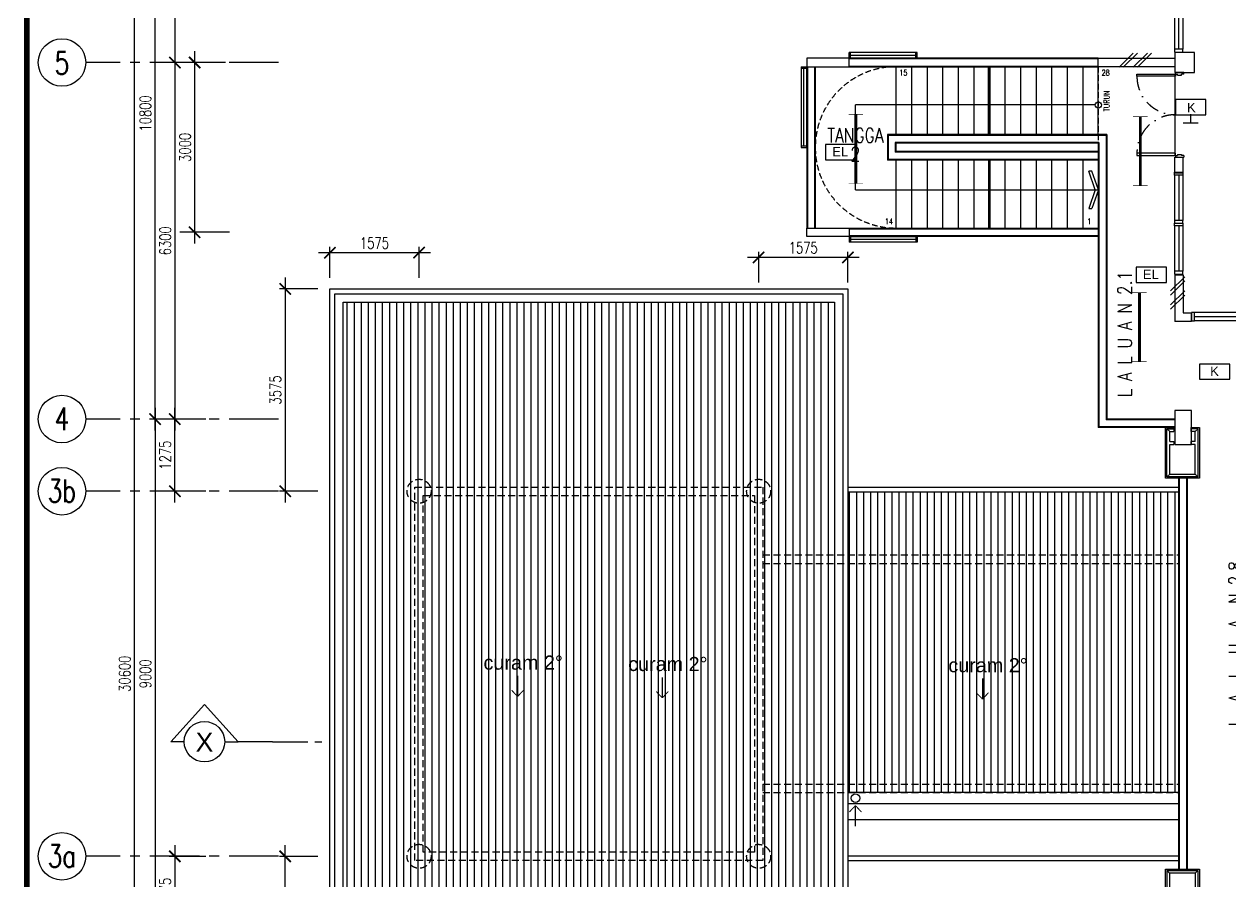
# Model space of a CAD drawing. Header units: inches. Extents: x 202414 to 86860507, y -1223215 to 71840.
# Drawn here: x 202465 to 223768, y 46024 to 61161 of the extents above; entities that cross this region are included whole.
import ezdxf
from ezdxf.enums import TextEntityAlignment as Align

# ---------------------------------------------------------------- set-up
doc = ezdxf.new("R2010")
doc.units = ezdxf.units.IN
doc.header["$MEASUREMENT"] = 0
for name, pattern in [('CENTER', [2, 1.25, -0.25, 0.25, -0.25]), ('DASHDOT', [1, 0.5, -0.25, 0, -0.25]), ('DASHED2', [0.375, 0.25, -0.125]), ('HIDDEN', [0.375, 0.25, -0.125])]:
    doc.linetypes.add(name, pattern=pattern)
for name, color, linetype in [('A-ARR', 4, 'Continuous'), ('A-BUBLE', 8, 'Continuous'), ('A-BUBLETEXT', 7, 'Continuous'), ('A-COLUMN', 3, 'Continuous'), ('A-DIM100', 4, 'Continuous'), ('A-DOOR', 9, 'Continuous'), ('A-DROP', 8, 'Continuous'), ('A-HATCH', 8, 'Continuous'), ('A-HIDDEN', 8, 'HIDDEN'), ('A-NOTE', 2, 'Continuous'), ('A-PANEL', 13, 'Continuous'), ('A-PITCH', 9, 'Continuous'), ('A-RAIL', 2, 'Continuous'), ('A-RAIL SYM', 13, 'Continuous'), ('A-RFLINE', 3, 'Continuous'), ('A-ROOMSYM', 3, 'Continuous'), ('A-RWDP', 4, 'Continuous'), ('A-SECLINE', 3, 'CENTER'), ('A-STAIR', 2, 'Continuous'), ('A-STAIRH', 8, 'HIDDEN'), ('A-SYM', 8, 'Continuous'), ('A-TXTBOMBA', 7, 'Continuous'), ('A-WALL', 1, 'Continuous'), ('A-WALL BELOW', 4, 'HIDDEN'), ('A-WIN', 9, 'Continuous'), ('A-WLH', 7, 'Continuous'), ('area', 3, 'Continuous'), ('CO_WALL', 252, 'Continuous'), ('Grid', 8, 'CENTER'), ('lamb(new)', 5, 'Continuous')]:
    doc.layers.add(name, color=color, linetype=linetype)
doc.layers.get('area').off()
doc.styles.add('arial', font='arial.ttf')
doc.styles.add('ARIAL-SPEC', font='arial.ttf', dxfattribs={"height": 200})
doc.styles.add('ROMANS', font='romans.shx', dxfattribs={"width": 0.75, "height": 200})
doc.styles.add('style1', font='romans.shx', dxfattribs={"height": 750})
doc.styles.add('STYLE2', font='romans.shx', dxfattribs={"width": 0.75, "height": 1000})
doc.dimstyles.new('DIM 100', dxfattribs={"dimtxt": 200, "dimasz": 200, "dimexe": 100, "dimexo": 70, "dimgap": 70, "dimtad": 1, "dimtoh": 1, "dimdec": 0, "dimzin": 0, "dimdsep": 46, "dimtxsty": 'ROMANS', "dimblk": 'ARCHTICK', "dimcen": 0.09, "dimdle": 200, "dimclrd": 4, "dimclre": 4, "dimclrt": 2, "dimadec": 0, "dimazin": 0, "dimtfac": 1, "dimtdec": 0, "dimtmove": 1, "dimatfit": 3, "dimfxl": 1, "dimtzin": 0, "dimarcsym": 0})
pattern_1 = [(90, (205174.55, -236469.63), (-125, 2e-14), [])]

# ---------------------------------------------------------------- blocks, each defined once
blk = doc.blocks.new('_ArchTick')
at = {"color": 0, "linetype": 'ByBlock', "const_width": 0.15}
blk.add_lwpolyline([(-0.5, -0.5), (0.5, 0.5)], dxfattribs=at)
blk = doc.blocks.new('*D166')
at = {"layer": 'A-DIM100', "color": 4, "lineweight": -2, "transparency": 16777216}
for p, q in [((205323, 64983), (204678, 64983)), ((204778, 53983), (204778, 65183)), ((205323, 54183), (204678, 54183))]:
    blk.add_line(p, q, dxfattribs=at)
at = {"layer": 'DEFPOINTS', "color": 0, "transparency": 16777216}
for p in [(204778, 64983), (205393, 64983), (205393, 54183)]:
    blk.add_point(p, dxfattribs=at)
at = {"layer": 'A-DIM100', "color": 4, "lineweight": -2, "transparency": 16777216, "xscale": 200, "yscale": 200, "zscale": 200}
for p, rotation in [((204778, 64983), 90), ((204778, 54183), 270)]:
    blk.add_blockref('_ArchTick', p, dxfattribs=dict(at, rotation=rotation))
at = {"layer": 'A-DIM100', "color": 2, "transparency": 16777216, "insert": (204608, 59583), "char_height": 200, "attachment_point": 5, "rotation": 90, "style": 'ROMANS'}
blk.add_mtext('10800', dxfattribs=at)
blk = doc.blocks.new('*D167')
at = {"layer": 'A-DIM100', "color": 4, "lineweight": -2, "transparency": 16777216}
for p, q in [((205673, 64983), (205028, 64983)), ((205128, 65183), (205128, 60283)), ((205673, 60483), (205028, 60483))]:
    blk.add_line(p, q, dxfattribs=at)
at = {"layer": 'DEFPOINTS', "color": 0, "transparency": 16777216}
for p in [(205743, 64983), (205128, 60483), (205743, 60483)]:
    blk.add_point(p, dxfattribs=at)
at = {"layer": 'A-DIM100', "color": 4, "lineweight": -2, "transparency": 16777216, "xscale": 200, "yscale": 200, "zscale": 200}
for p, rotation in [((205128, 64983), 90), ((205128, 60483), 270)]:
    blk.add_blockref('_ArchTick', p, dxfattribs=dict(at, rotation=rotation))
at = {"layer": 'A-DIM100', "color": 2, "transparency": 16777216, "insert": (204958, 62733), "char_height": 200, "attachment_point": 5, "rotation": 90, "style": 'ROMANS'}
blk.add_mtext('4500', dxfattribs=at)
blk = doc.blocks.new('*D168')
at = {"layer": 'A-DIM100', "color": 4, "lineweight": -2, "transparency": 16777216}
for p, q in [((205128, 60683), (205128, 53983)), ((205673, 60483), (205028, 60483)), ((205673, 54183), (205028, 54183))]:
    blk.add_line(p, q, dxfattribs=at)
at = {"layer": 'DEFPOINTS', "color": 0, "transparency": 16777216}
for p in [(205743, 60483), (205128, 54183), (205743, 54183)]:
    blk.add_point(p, dxfattribs=at)
at = {"layer": 'A-DIM100', "color": 4, "lineweight": -2, "transparency": 16777216, "xscale": 200, "yscale": 200, "zscale": 200}
for p, rotation in [((205128, 60483), 90), ((205128, 54183), 270)]:
    blk.add_blockref('_ArchTick', p, dxfattribs=dict(at, rotation=rotation))
at = {"layer": 'A-DIM100', "color": 2, "transparency": 16777216, "insert": (204958, 57333), "char_height": 200, "attachment_point": 5, "rotation": 90, "style": 'ROMANS'}
blk.add_mtext('6300', dxfattribs=at)
blk = doc.blocks.new('*D169')
at = {"layer": 'A-DIM100', "color": 4, "lineweight": -2, "transparency": 16777216}
for p, q in [((204778, 54383), (204778, 44983)), ((205323, 54183), (204678, 54183)), ((205323, 45183), (204678, 45183))]:
    blk.add_line(p, q, dxfattribs=at)
at = {"layer": 'DEFPOINTS', "color": 0, "transparency": 16777216}
for p in [(205393, 54183), (204778, 45183), (205393, 45183)]:
    blk.add_point(p, dxfattribs=at)
at = {"layer": 'A-DIM100', "color": 4, "lineweight": -2, "transparency": 16777216, "xscale": 200, "yscale": 200, "zscale": 200}
for p, rotation in [((204778, 54183), 90), ((204778, 45183), 270)]:
    blk.add_blockref('_ArchTick', p, dxfattribs=dict(at, rotation=rotation))
at = {"layer": 'A-DIM100', "color": 2, "transparency": 16777216, "insert": (204608, 49683), "char_height": 200, "attachment_point": 5, "rotation": 90, "style": 'ROMANS'}
blk.add_mtext('9000', dxfattribs=at)
blk = doc.blocks.new('*D173')
at = {"layer": 'A-DIM100', "color": 4, "lineweight": -2, "transparency": 16777216}
for p, q in [((204957, 64983), (204312, 64983)), ((204412, 65183), (204412, 34183)), ((204957, 34383), (204312, 34383))]:
    blk.add_line(p, q, dxfattribs=at)
at = {"layer": 'DEFPOINTS', "color": 0, "transparency": 16777216}
for p in [(205027, 64983), (204412, 34383), (205027, 34383)]:
    blk.add_point(p, dxfattribs=at)
at = {"layer": 'A-DIM100', "color": 4, "lineweight": -2, "transparency": 16777216, "xscale": 200, "yscale": 200, "zscale": 200}
for p, rotation in [((204412, 64983), 90), ((204412, 34383), 270)]:
    blk.add_blockref('_ArchTick', p, dxfattribs=dict(at, rotation=rotation))
at = {"layer": 'A-DIM100', "color": 2, "transparency": 16777216, "insert": (204242, 49683), "char_height": 200, "attachment_point": 5, "rotation": 90, "style": 'ROMANS'}
blk.add_mtext('30600', dxfattribs=at)
blk = doc.blocks.new('*D174')
at = {"layer": 'A-DIM100', "color": 4, "lineweight": -2, "transparency": 16777216}
for p, q in [((205478, 60683), (205478, 57283)), ((206023, 60483), (205378, 60483)), ((206023, 57483), (205378, 57483))]:
    blk.add_line(p, q, dxfattribs=at)
at = {"layer": 'DEFPOINTS', "color": 0, "transparency": 16777216}
for p in [(206093, 60483), (205478, 57483), (206093, 57483)]:
    blk.add_point(p, dxfattribs=at)
at = {"layer": 'A-DIM100', "color": 4, "lineweight": -2, "transparency": 16777216, "xscale": 200, "yscale": 200, "zscale": 200}
for p, rotation in [((205478, 60483), 90), ((205478, 57483), 270)]:
    blk.add_blockref('_ArchTick', p, dxfattribs=dict(at, rotation=rotation))
at = {"layer": 'A-DIM100', "color": 2, "transparency": 16777216, "insert": (205308, 58983), "char_height": 200, "attachment_point": 5, "rotation": 90, "style": 'ROMANS'}
blk.add_mtext('3000', dxfattribs=at)
blk = doc.blocks.new('FALL')
at = {"layer": 'A-RAIL SYM'}
blk.add_line((0, 0), (724, 0), dxfattribs=at)
at = {"layer": 'A-RAIL SYM', "const_width": 35}
for points in [[(724, 0), (500, 214)], [(724, 0), (500, -214)]]:
    blk.add_lwpolyline(points, dxfattribs=at)
blk = doc.blocks.new('*D120')
at = {"color": 4, "lineweight": -2, "transparency": 16777216}
for p, q in [((207077, 42683), (207077, 46658)), ((207657, 46458), (206977, 46458)), ((207657, 42883), (206977, 42883))]:
    blk.add_line(p, q, dxfattribs=at)
at = {"layer": 'DEFPOINTS', "color": 0, "transparency": 16777216}
for p in [(207077, 46458), (207727, 46458), (207727, 42883)]:
    blk.add_point(p, dxfattribs=at)
at = {"color": 4, "lineweight": -2, "transparency": 16777216, "xscale": 200, "yscale": 200, "zscale": 200}
for p, rotation in [((207077, 46458), 90), ((207077, 42883), 270)]:
    blk.add_blockref('_ArchTick', p, dxfattribs=dict(at, rotation=rotation))
at = {"color": 2, "transparency": 16777216, "insert": (206907, 44671), "char_height": 200, "attachment_point": 5, "rotation": 90, "style": 'ROMANS'}
blk.add_mtext('3575', dxfattribs=at)
blk = doc.blocks.new('*D121')
at = {"color": 4, "lineweight": -2, "transparency": 16777216}
for p, q in [((207077, 56683), (207077, 52708)), ((207657, 56483), (206977, 56483)), ((207657, 52908), (206977, 52908))]:
    blk.add_line(p, q, dxfattribs=at)
at = {"layer": 'DEFPOINTS', "color": 0, "transparency": 16777216}
for p in [(207727, 56483), (207077, 52908), (207727, 52908)]:
    blk.add_point(p, dxfattribs=at)
at = {"color": 4, "lineweight": -2, "transparency": 16777216, "xscale": 200, "yscale": 200, "zscale": 200}
for p, rotation in [((207077, 56483), 90), ((207077, 52908), 270)]:
    blk.add_blockref('_ArchTick', p, dxfattribs=dict(at, rotation=rotation))
at = {"color": 2, "transparency": 16777216, "insert": (206907, 54696), "char_height": 200, "attachment_point": 5, "rotation": 90, "style": 'ROMANS'}
blk.add_mtext('3575', dxfattribs=at)
blk = doc.blocks.new('*D122')
at = {"color": 4, "lineweight": -2, "transparency": 16777216}
for p, q in [((207668, 57124), (209643, 57124)), ((207868, 56679), (207868, 57224)), ((209443, 56679), (209443, 57224))]:
    blk.add_line(p, q, dxfattribs=at)
at = {"layer": 'DEFPOINTS', "color": 0, "transparency": 16777216}
for p in [(209443, 57124), (207868, 56609), (209443, 56609)]:
    blk.add_point(p, dxfattribs=at)
at = {"color": 4, "lineweight": -2, "transparency": 16777216, "xscale": 200, "yscale": 200, "zscale": 200, "rotation": 180}
blk.add_blockref('_ArchTick', (207868, 57124), dxfattribs=at)
at = {"color": 4, "lineweight": -2, "transparency": 16777216, "xscale": 200, "yscale": 200, "zscale": 200}
blk.add_blockref('_ArchTick', (209443, 57124), dxfattribs=at)
at = {"color": 2, "transparency": 16777216, "insert": (208655, 57294), "char_height": 200, "attachment_point": 5, "style": 'ROMANS'}
blk.add_mtext('1575', dxfattribs=at)
blk = doc.blocks.new('*D123')
at = {"color": 4, "lineweight": -2, "transparency": 16777216}
for p, q in [((215443, 56595), (215443, 57140)), ((217018, 56595), (217018, 57140)), ((217218, 57040), (215243, 57040))]:
    blk.add_line(p, q, dxfattribs=at)
at = {"layer": 'DEFPOINTS', "color": 0, "transparency": 16777216}
for p in [(215443, 57040), (215443, 56525), (217018, 56525)]:
    blk.add_point(p, dxfattribs=at)
at = {"color": 4, "lineweight": -2, "transparency": 16777216, "xscale": 200, "yscale": 200, "zscale": 200, "rotation": 180}
blk.add_blockref('_ArchTick', (215443, 57040), dxfattribs=at)
at = {"color": 4, "lineweight": -2, "transparency": 16777216, "xscale": 200, "yscale": 200, "zscale": 200}
blk.add_blockref('_ArchTick', (217018, 57040), dxfattribs=at)
at = {"color": 2, "transparency": 16777216, "insert": (216230, 57210), "char_height": 200, "attachment_point": 5, "style": 'ROMANS'}
blk.add_mtext('1575', dxfattribs=at)
blk = doc.blocks.new('*D131')
at = {"layer": 'A-DIM100', "color": 4, "lineweight": -2, "transparency": 16777216}
for p, q in [((205128, 52708), (205128, 54383)), ((205673, 54183), (205028, 54183)), ((205673, 52908), (205028, 52908))]:
    blk.add_line(p, q, dxfattribs=at)
at = {"layer": 'DEFPOINTS', "color": 0, "transparency": 16777216}
for p in [(205128, 54183), (205743, 54183), (205743, 52908)]:
    blk.add_point(p, dxfattribs=at)
at = {"layer": 'A-DIM100', "color": 4, "lineweight": -2, "transparency": 16777216, "xscale": 200, "yscale": 200, "zscale": 200}
for p, rotation in [((205128, 54183), 90), ((205128, 52908), 270)]:
    blk.add_blockref('_ArchTick', p, dxfattribs=dict(at, rotation=rotation))
at = {"layer": 'A-DIM100', "color": 2, "transparency": 16777216, "insert": (204958, 53546), "char_height": 200, "attachment_point": 5, "rotation": 90, "style": 'ROMANS'}
blk.add_mtext('1275', dxfattribs=at)
blk = doc.blocks.new('*D132')
at = {"layer": 'A-DIM100', "color": 4, "lineweight": -2, "transparency": 16777216}
for p, q in [((205128, 46658), (205128, 44983)), ((205673, 46458), (205028, 46458)), ((205673, 45183), (205028, 45183))]:
    blk.add_line(p, q, dxfattribs=at)
at = {"layer": 'DEFPOINTS', "color": 0, "transparency": 16777216}
for p in [(205743, 46458), (205128, 45183), (205743, 45183)]:
    blk.add_point(p, dxfattribs=at)
at = {"layer": 'A-DIM100', "color": 4, "lineweight": -2, "transparency": 16777216, "xscale": 200, "yscale": 200, "zscale": 200}
for p, rotation in [((205128, 46458), 90), ((205128, 45183), 270)]:
    blk.add_blockref('_ArchTick', p, dxfattribs=dict(at, rotation=rotation))
at = {"layer": 'A-DIM100', "color": 2, "transparency": 16777216, "insert": (204958, 45821), "char_height": 200, "attachment_point": 5, "rotation": 90, "style": 'ROMANS'}
blk.add_mtext('1275', dxfattribs=at)
blk = doc.blocks.new('A$C0ECF3D93')
at = {"layer": 'A-NOTE', "color": 8, "linetype": 'Continuous', "ltscale": 500}
for p, q in [((75, 825), (25, 875)), ((150, 875), (150, 825)), ((450, 875), (450, 825)), ((525, 825), (575, 875)), ((75, 650), (75, 825)), ((75, 825), (150, 825)), ((75, 650), (150, 650)), ((150, 650), (150, 600)), ((525, 825), (450, 825)), ((525, 650), (450, 650)), ((450, 650), (450, 600)), ((525, 650), (525, 825)), ((75, 75), (75, 600)), ((75, 600), (150, 600)), ((525, 600), (450, 600)), ((525, 75), (525, 600)), ((75, 75), (25, 25)), ((75, 75), (525, 75)), ((525, 75), (575, 25))]:
    blk.add_line(p, q, dxfattribs=at)
at = {"layer": 'A-PANEL', "color": 8}
for p, q in [((0, 0), (0, 900)), ((0, 900), (150, 900)), ((25, 875), (150, 875)), ((25, 25), (25, 875)), ((150, 900), (150, 875)), ((450, 900), (600, 900)), ((450, 900), (450, 875)), ((575, 875), (450, 875)), ((575, 25), (575, 875)), ((600, 900), (600, 0)), ((600, 0), (0, 0)), ((575, 25), (25, 25))]:
    blk.add_line(p, q, dxfattribs=at)
blk = doc.blocks.new('A$C04C40081')
at = {"layer": 'A-WIN', "color": 8}
for p, q in [((850, 150), (50, 150)), ((850, 75), (50, 75)), ((850, 0), (50, 0))]:
    blk.add_line(p, q, dxfattribs=at)
at = {"layer": 'A-WIN', "color": 8, "linetype": 'Continuous'}
for points in [[(50, 150), (0, 150), (0, 0), (50, 0)], [(850, 150), (900, 150), (900, 0), (850, 0)]]:
    blk.add_lwpolyline(points, close=True, dxfattribs=at)
blk = doc.blocks.new('A$C49831240')
at = {"layer": 'A-WLH', "color": 8}
for p, q in [((250, 575), (0, 325)), ((250, 500), (0, 250)), ((250, 325), (0, 75)), ((250, 250), (0, 0))]:
    blk.add_line(p, q, dxfattribs=at)
blk = doc.blocks.new('A$C52B244CD')
at = {"layer": 'A-WLH', "color": 8}
for p, q in [((0, 0), (250, 250)), ((75, 0), (325, 250)), ((250, 0), (500, 250)), ((325, 0), (575, 250))]:
    blk.add_line(p, q, dxfattribs=at)
blk = doc.blocks.new('A$C28642CDE')
at = {"layer": 'A-DOOR', "color": 8}
for p, q in [((32, 150), (0, 150)), ((0, 150), (0, 0)), ((32, 150), (32, 110)), ((50, 110), (32, 110)), ((50, 40), (32, 40)), ((32, 0), (32, 40)), ((50, 110), (50, 40)), ((1450, 110), (1450, 40)), ((1450, 110), (1468, 110)), ((1450, 40), (1468, 40)), ((1468, 150), (1500, 150)), ((1468, 150), (1468, 110)), ((1468, 0), (1468, 40)), ((1500, 150), (1500, 0)), ((32, 0), (0, 0)), ((1468, 0), (1500, 0))]:
    blk.add_line(p, q, dxfattribs=at)
for points in [[(32, 150), (70, 150), (70, 829), (32, 829)], [(1468, 150), (1430, 150), (1430, 829), (1468, 829)]]:
    blk.add_lwpolyline(points, close=True, dxfattribs=at)
at = {"layer": 'A-DOOR', "color": 8, "linetype": 'DASHDOT', "ltscale": 500}
for centre, start, end in [((72, 151), 359.9322, 90.1574), ((1428, 151), 89.8426, 180.0678)]:
    blk.add_arc(centre, 678, start, end, dxfattribs=at)
blk = doc.blocks.new('YBC 136')
at = {"layer": 'lamb(new)'}
for points, const_width in [([(86612636, -1195077), (86612636, -1195333)], 10.2), ([(86613856, -1195077), (86613856, -1195333)], 10.2), ([(86612636, -1195205), (86613856, -1195205)], 50.8)]:
    blk.add_lwpolyline(points, dxfattribs=dict(at, const_width=const_width))
blk = doc.blocks.new('eexit')
at = {"layer": 'A-TXTBOMBA', "color": 3, "linetype": 'Continuous'}
for p, q in [((86700015, -1206171), (86699748, -1206171)), ((86699882, -1206011), (86699882, -1206171))]:
    blk.add_line(p, q, dxfattribs=at)
at = {"layer": 'A-TXTBOMBA', "color": 3}
blk.add_lwpolyline([(86700150, -1205751), (86699614, -1205751), (86699614, -1206022), (86700150, -1206022)], close=True, dxfattribs=at)
at = {"layer": 'A-TXTBOMBA', "color": 3, "style": 'arial'}
blk.add_text('K', height=165, dxfattribs=at).set_placement((86699817, -1205977))
blk = doc.blocks.new('Elight')
at = {"layer": 'A-TXTBOMBA', "color": 6}
blk.add_lwpolyline([(86606267, -1196730), (86605731, -1196730), (86605731, -1197001), (86606267, -1197001)], close=True, dxfattribs=at)
at = {"layer": 'A-TXTBOMBA', "color": 6, "style": 'arial'}
blk.add_text('EL', height=164.8, dxfattribs=at).set_placement((86605850, -1196940))
blk = doc.blocks.new('EXITE')
at = {"layer": 'A-TXTBOMBA', "color": 3}
blk.add_lwpolyline([(86607836, -1196697), (86607300, -1196697), (86607300, -1196967), (86607836, -1196967)], close=True, dxfattribs=at)
at = {"layer": 'A-TXTBOMBA', "color": 3, "style": 'arial'}
blk.add_text('K', height=165, dxfattribs=at).set_placement((86607491, -1196907))

msp = doc.modelspace()

# ---------------------------------------------------------------- hatches: boundary and pattern name
at = {"layer": 'A-HATCH'}
h = msp.add_hatch(dxfattribs=at)
h.set_pattern_fill('ANSI31', color=8, scale=1000, angle=45)
h.set_pattern_definition(pattern_1)
edge = h.paths.add_edge_path()
edge.add_line((217017.7, 52898.2), (222867.7, 52898.2))
edge.add_line((222867.7, 46233.2), (222867.7, 53133.2))
edge.add_line((222867.7, 47583.2), (217017.7, 47583.2))
edge.add_line((217017.7, 56483.2), (217017.7, 42883.2))
h = msp.add_hatch(dxfattribs=at)
h.set_pattern_fill('ANSI31', color=8, scale=1000, angle=45)
h.set_pattern_definition(pattern_1)
edge = h.paths.add_edge_path()
edge.add_line((208102.7, 44168.2), (208102.7, 56248.2))
edge.add_line((208102.7, 56248.2), (216782.7, 56248.2))
edge.add_line((216782.7, 56248.2), (216782.7, 44168.2))
edge.add_line((216932.7, 44168.2), (207952.7, 44168.2))

# ---------------------------------------------------------------- linework, layer by layer
at = {"color": 8}
for p, q in [((218242.7, 60658.2), (217042.7, 60658.2)), ((217042.7, 60558.2), (217042.7, 60658.2)), ((217042.7, 60558.2), (218242.7, 60558.2)), ((217067.7, 60558.2), (217067.7, 60658.2)), ((218217.7, 60608.2), (217067.7, 60608.2)), ((218217.7, 60558.2), (218217.7, 60658.2)), ((218242.7, 60558.2), (218242.7, 60658.2)), ((216192.7, 60408.2), (216192.7, 58983.2)), ((216192.7, 60408.2), (216292.7, 60408.2)), ((216192.7, 60383.2), (216292.7, 60383.2)), ((216242.7, 59008.2), (216242.7, 60383.2)), ((216292.7, 58983.2), (216292.7, 60408.2)), ((216192.7, 59008.2), (216292.7, 59008.2)), ((216192.7, 58983.2), (216242.7, 58983.2)), ((216242.7, 58983.2), (216292.7, 58983.2)), ((217042.7, 57408.2), (218242.7, 57408.2)), ((217042.7, 57408.2), (217042.7, 57308.2)), ((218242.7, 57308.2), (217042.7, 57308.2)), ((217067.7, 57408.2), (217067.7, 57308.2)), ((218217.7, 57358.2), (217067.7, 57358.2)), ((218217.7, 57408.2), (218217.7, 57308.2)), ((218242.7, 57408.2), (218242.7, 57308.2)), ((217017.7, 52983.2), (222867.7, 52983.2)), ((217017.7, 52898.2), (222867.7, 52898.2)), ((222867.7, 47583.2), (217017.7, 47583.2)), ((222867.7, 47383.2), (217017.7, 47383.2)), ((217017.7, 47108.2), (222867.7, 47108.2)), ((217017.7, 46468.2), (222867.7, 46468.2)), ((217017.7, 46383.2), (222867.7, 46383.2))]:
    msp.add_line(p, q, dxfattribs=at)
at = {"color": 7}
msp.add_lwpolyline([(202514.8, 71789.6, 100, 100, 0), (202514.8, 15789.6, 100, 100, 0)], format="xyseb", dxfattribs=at)
at = {"color": 8}
msp.add_lwpolyline([(207952.7, 56398.2), (216932.7, 56398.2), (216932.7, 42968.2), (207952.7, 42968.2)], close=True, dxfattribs=at)
at = {"layer": 'A-BUBLE'}
for centre in [(203133.6, 60483.2), (203133.6, 54183.2), (203133.6, 52908.2), (203133.6, 46458.2)]:
    msp.add_circle(centre, 420, dxfattribs=at)
at = {"layer": 'A-COLUMN', "color": 8}
for points in [[(217042.7, 60558.2), (216292.7, 60558.2), (216292.7, 60408.2), (217042.7, 60408.2)], [(222792.7, 60308.2), (223142.7, 60308.2), (223142.7, 60658.2), (222792.7, 60658.2)], [(217042.7, 57408.2), (216292.7, 57408.2), (216292.7, 57558.2), (217042.7, 57558.2)], [(222792.7, 53733.2), (223092.7, 53733.2), (223092.7, 54333.2), (222792.7, 54333.2)]]:
    msp.add_lwpolyline(points, close=True, dxfattribs=at)
at = {"layer": 'A-DROP', "color": 8}
msp.add_line((222792.7, 60276.2), (222792.7, 58840.2), dxfattribs=at)
at = {"layer": 'A-HIDDEN', "color": 8, "linetype": 'HIDDEN', "ltscale": 1000}
for points in [[(217042.7, 60558.2), (217867.7, 60558.2)], [(217042.7, 57408.2), (217867.7, 57408.2)]]:
    msp.add_lwpolyline(points, dxfattribs=at)
at = {"layer": 'A-NOTE', "color": 8, "linetype": 'Continuous', "ltscale": 500}
for p, q in [((221387.7, 59733.2), (217155.2, 59733.2)), ((217155.2, 58233.2), (217155.2, 59733.2)), ((221386.3, 58233.2), (221273.6, 58564.2)), ((221331.2, 58564.2), (221273.6, 58564.2)), ((221444, 58233.2), (221331.2, 58564.2)), ((217155.2, 58233.2), (221444, 58233.2)), ((221386.3, 58233.2), (221273.6, 57902.2)), ((221444, 58233.2), (221331.2, 57902.2)), ((221273.6, 57902.2), (221331.2, 57902.2))]:
    msp.add_line(p, q, dxfattribs=at)
msp.add_circle((221442.7, 59733.2), 55, dxfattribs=at)
at = {"layer": 'A-RAIL', "color": 8}
for p, q in [((221442.7, 60546.2), (217042.7, 60546.2)), ((216304.7, 60408.2), (216304.7, 57558.2)), ((216430.7, 60408.2), (216430.7, 57558.2)), ((217042.7, 60420.2), (221442.7, 60420.2)), ((221454.7, 59070.2), (221454.7, 54045.2)), ((221580.7, 59196.2), (221580.7, 54171.2)), ((217042.7, 57546.2), (221442.7, 57546.2)), ((221442.7, 57420.2), (217042.7, 57420.2)), ((222792.7, 54171.2), (221580.7, 54171.2)), ((222792.7, 54045.2), (221454.7, 54045.2)), ((222879.7, 46233.2), (222879.7, 53133.2)), ((223005.7, 46233.2), (223005.7, 53133.2))]:
    msp.add_line(p, q, dxfattribs=at)
at = {"layer": 'A-RFLINE', "color": 8}
for p, q in [((207867.7, 56483.2), (217017.7, 56483.2)), ((207867.7, 42883.2), (207867.7, 56483.2)), ((217017.7, 56483.2), (217017.7, 42883.2))]:
    msp.add_line(p, q, dxfattribs=at)
msp.add_lwpolyline([(208102.7, 44168.2), (208102.7, 56248.2), (216782.7, 56248.2), (216782.7, 44168.2)], dxfattribs=at)
at = {"layer": 'A-RWDP', "color": 8}
msp.add_circle((217152.6, 47484.8), 75, dxfattribs=at)
at = {"layer": 'A-SECLINE', "color": 8, "linetype": 'Continuous', "ltscale": 500}
for p, q in [((205651.1, 49140.1), (205057.1, 48482.9)), ((205651.1, 49140.1), (205057.1, 48482.9)), ((205651.1, 49140.1), (206245.2, 48482.9)), ((205651.1, 49140.1), (206245.2, 48482.9)), ((205293.9, 48482.9), (205057.1, 48482.9)), ((205293.9, 48482.9), (205057.1, 48482.9))]:
    msp.add_line(p, q, dxfattribs=at)
at = {"layer": 'A-SECLINE', "color": 8, "linetype": 'CENTER', "ltscale": 500}
for p, q in [((206008.4, 48482.9), (206245.2, 48482.9)), ((206008.4, 48482.9), (206245.2, 48482.9)), ((206852.6, 48482.9), (206245.2, 48482.9)), ((206852.6, 48482.9), (206245.2, 48482.9)), ((206852.6, 48482.9), (207824.9, 48482.9)), ((206852.6, 48482.9), (207690.2, 48482.9))]:
    msp.add_line(p, q, dxfattribs=at)
at = {"layer": 'A-SECLINE', "color": 8, "linetype": 'Continuous', "ltscale": 500}
msp.add_circle((205651.1, 48482.9), 357.3, dxfattribs=at)
msp.add_circle((205651.1, 48482.9), 357.3, dxfattribs=at)
at = {"layer": 'A-STAIR', "color": 8}
for p, q in [((217867.7, 60408.2), (217867.7, 59208.2)), ((218142.7, 60408.2), (218142.7, 59208.2)), ((218417.7, 60408.2), (218417.7, 59208.2)), ((218692.7, 60408.2), (218692.7, 59208.2)), ((218967.7, 60408.2), (218967.7, 59208.2)), ((219242.7, 60408.2), (219242.7, 59208.2)), ((219517.7, 60408.2), (219517.7, 59208.2)), ((219792.7, 60408.2), (219792.7, 59208.2)), ((220067.7, 60408.2), (220067.7, 59208.2)), ((220342.7, 60408.2), (220342.7, 59208.2)), ((220617.7, 60408.2), (220617.7, 59208.2)), ((220892.7, 60408.2), (220892.7, 59208.2)), ((221167.7, 60408.2), (221167.7, 59208.2)), ((221442.7, 59208.2), (221442.7, 60408.2)), ((217729.7, 59196.2), (217729.7, 58770.2)), ((221580.7, 59196.2), (217729.7, 59196.2)), ((217855.7, 59070.2), (217855.7, 58896.2)), ((221454.7, 59070.2), (217855.7, 59070.2)), ((221442.7, 58896.2), (217855.7, 58896.2)), ((221442.7, 58770.2), (217729.7, 58770.2)), ((217867.7, 58758.2), (217867.7, 57558.2)), ((218142.7, 58758.2), (218142.7, 57558.2)), ((218417.7, 58758.2), (218417.7, 57558.2)), ((218692.7, 58758.2), (218692.7, 57558.2)), ((218967.7, 58758.2), (218967.7, 57558.2)), ((219242.7, 58758.2), (219242.7, 57558.2)), ((219517.7, 58758.2), (219517.7, 57558.2)), ((219792.7, 58758.2), (219792.7, 57558.2)), ((220067.7, 58758.2), (220067.7, 57558.2)), ((220342.7, 58758.2), (220342.7, 57558.2)), ((220617.7, 58758.2), (220617.7, 57558.2)), ((220892.7, 58758.2), (220892.7, 57558.2)), ((221167.7, 58758.2), (221167.7, 57558.2)), ((217042.7, 57558.2), (221442.7, 57558.2)), ((221442.7, 57408.2), (217042.7, 57408.2))]:
    msp.add_line(p, q, dxfattribs=at)
at = {"layer": 'A-STAIRH', "color": 8, "linetype": 'DASHED2', "ltscale": 400}
msp.add_line((221442.7, 60408.2), (221442.7, 59058.2), dxfattribs=at)
msp.add_arc((217867.7, 58983.2), 1425, 90, 270, dxfattribs=at)
at = {"layer": 'A-WALL', "color": 8}
for p, q in [((221442.7, 60558.2), (222792.7, 60558.2)), ((221442.7, 60408.2), (221442.7, 60558.2)), ((222792.7, 60408.2), (221442.7, 60408.2)), ((222792.7, 58533.2), (222792.7, 58808.2)), ((222942.7, 58533.2), (222942.7, 58808.2)), ((222792.7, 58533.2), (222942.7, 58533.2)), ((222792.7, 56733.2), (222942.7, 56733.2)), ((222792.7, 56733.2), (222792.7, 55908.2)), ((222942.7, 56733.2), (222942.7, 56058.2)), ((222942.7, 56058.2), (223092.7, 56058.2)), ((223092.7, 55908.2), (223092.7, 56058.2)), ((223092.7, 55908.2), (222792.7, 55908.2))]:
    msp.add_line(p, q, dxfattribs=at)
at = {"layer": 'A-WALL BELOW', "color": 8, "ltscale": 500}
for p, q in [((209367.7, 52983.2), (215517.7, 52983.2)), ((209367.7, 46383.2), (209367.7, 52983.2)), ((209517.7, 52833.2), (215367.7, 52833.2)), ((209517.7, 46533.2), (209517.7, 52833.2)), ((215367.7, 52833.2), (215367.7, 46533.2)), ((215517.7, 52983.2), (215517.7, 46383.2)), ((215517.7, 51783.2), (222867.7, 51783.2)), ((215517.7, 51633.2), (222867.7, 51633.2)), ((215517.7, 47733.2), (222867.7, 47733.2)), ((215517.7, 47583.2), (222867.7, 47583.2)), ((215367.7, 46533.2), (209517.7, 46533.2)), ((215517.7, 46383.2), (209367.7, 46383.2))]:
    msp.add_line(p, q, dxfattribs=at)
for centre in [(209442.7, 52908.2), (215442.7, 52908.2), (209442.7, 46458.2), (215442.7, 46458.2)]:
    msp.add_circle(centre, 212.1, dxfattribs=at)
at = {"layer": 'CO_WALL', "color": 8}
for p, q in [((221442.7, 60558.2), (217042.7, 60558.2)), ((216292.7, 60408.2), (216292.7, 57558.2)), ((216442.7, 60408.2), (216442.7, 57558.2)), ((217042.7, 60408.2), (221442.7, 60408.2)), ((217717.7, 59208.2), (217717.7, 58758.2)), ((221592.7, 59208.2), (217717.7, 59208.2)), ((217867.7, 59058.2), (217867.7, 58908.2)), ((221442.7, 59058.2), (217867.7, 59058.2)), ((221442.7, 59058.2), (221442.7, 54033.2)), ((221592.7, 59208.2), (221592.7, 54183.2)), ((221442.7, 58908.2), (217867.7, 58908.2)), ((221442.7, 58758.2), (217717.7, 58758.2)), ((217042.7, 57558.2), (221442.7, 57558.2)), ((221442.7, 57408.2), (217042.7, 57408.2)), ((222792.7, 54183.2), (221592.7, 54183.2)), ((222792.7, 54033.2), (221442.7, 54033.2)), ((222867.7, 46233.2), (222867.7, 53133.2)), ((223017.7, 46233.2), (223017.7, 53133.2))]:
    msp.add_line(p, q, dxfattribs=at)
at = {"layer": 'Grid', "ltscale": 700}
for p, q in [((206961.9, 60483.2), (203553.6, 60483.2)), ((206090.9, 57483.2), (205152.4, 57483.2)), ((206961.9, 54183.2), (203553.6, 54183.2)), ((206961.9, 52908.2), (203553.6, 52908.2)), ((206961.9, 46458.2), (203553.6, 46458.2))]:
    msp.add_line(p, q, dxfattribs=at)

# ---------------------------------------------------------------- block references
at = {"layer": 'A-ARR', "color": 8}
msp.add_blockref('A$C0ECF3D93', (222630.1, 53136.5), dxfattribs=at)
at = {"layer": 'A-ARR', "color": 8, "rotation": 180}
msp.add_blockref('A$C0ECF3D93', (223228.8, 46234), dxfattribs=at)
at = {"layer": 'A-DOOR', "color": 8, "rotation": 90}
msp.add_blockref('A$C28642CDE', (222954.8, 58810.5), dxfattribs=at)
at = {"layer": 'A-PITCH', "color": 8, "xscale": 0.5, "yscale": 0.5, "zscale": 0.5}
for p, rotation in [((211183.7, 49644.4), 270), ((213740.1, 49620.4), 270), ((219396.3, 49598.3), 270), ((217152.6, 46991.6), 90)]:
    msp.add_blockref('FALL', p, dxfattribs=dict(at, rotation=rotation))
at = {"layer": 'A-WIN', "color": 8, "rotation": 90}
for p in [(222937.5, 60668.7), (222938.6, 57643.6), (222938.9, 56745.5)]:
    msp.add_blockref('A$C04C40081', p, dxfattribs=at)
at = {"layer": 'A-WIN', "color": 8}
msp.add_blockref('A$C04C40081', (223090.7, 55916.8), dxfattribs=at)
at = {"layer": 'A-WLH', "color": 8}
for name, p in [('A$C52B244CD', (221810.3, 60398.4)), ('A$C49831240', (222720.7, 56124.3))]:
    msp.add_blockref(name, p, dxfattribs=at)
at = {"layer": 'area'}
for name, p in [('eexit', (-86476806.7, 1265582.2)), ('Elight', (-86389107.2, 1255765.7)), ('Elight', (-86383619.2, 1253597.5)), ('EXITE', (-86384071.5, 1251853.4))]:
    msp.add_blockref(name, p, dxfattribs=at)
at = {"layer": 'lamb(new)'}
for p, rotation in [((-975690, -86553442.6), 90), ((-978045.1, -86554290.2), 90), ((1417391.7, 86672161.6), 270), ((-975687.4, -86555092.2), 90), ((-973035, -86557439.1), 90)]:
    msp.add_blockref('YBC 136', p, dxfattribs=dict(at, rotation=rotation))

# ---------------------------------------------------------------- texts
at = {"layer": 'A-BUBLETEXT', "color": 3, "style": 'STYLE2', "width": 0.75}
for s, p in [('5', (203133.6, 60274.2)), ('4', (203133.6, 53989.2)), ('3b', (203133.6, 52714.2)), ('3a', (203133.6, 46264.2))]:
    msp.add_text(s, height=400, dxfattribs=at).set_placement(p, align=Align.CENTER)
at = {"layer": 'A-NOTE', "color": 8, "linetype": 'Continuous', "ltscale": 500, "style": 'ROMANS', "width": 0.75}
msp.add_text('TURUN', height=100, rotation=90, dxfattribs=at).set_placement((221638.7, 59619.3))
at = {"layer": 'A-PITCH', "color": 8, "style": 'ARIAL-SPEC'}
for p in [(210581.5, 50005.7), (213138, 49981.7), (218794.1, 49959.7)]:
    msp.add_text('curam 2%%D', height=250, dxfattribs=at).set_placement(p, align=Align.TOP_LEFT)
at = {"layer": 'A-ROOMSYM', "color": 8, "style": 'style1', "width": 0.8}
for s, p in [('TANGGA', (217151.3, 59072.1)), ('2', (217151.3, 58740.7))]:
    msp.add_text(s, height=250, dxfattribs=at).set_placement(p, align=Align.CENTER)
for s, p in [('L A L U A N 2.1', (222036.2, 55687.9)), ('L  A  L  U  A  N 2.8', (224000.9, 50217.2))]:
    msp.add_text(s, height=250, rotation=90, dxfattribs=at).set_placement(p, align=Align.CENTER)
at = {"layer": 'A-SECLINE', "color": 8, "linetype": 'CENTER', "ltscale": 500, "style": 'ARIAL-SPEC'}
msp.add_attdef('X', (205494.3, 48307.8), 'T1', height=337.5, dxfattribs=at)
msp.add_attdef('X', (205494.3, 48307.8), 'T1', height=337.5, dxfattribs=at)
at = {"layer": 'A-SYM', "color": 8, "linetype": 'HIDDEN', "ltscale": 500, "style": 'ROMANS', "width": 0.75}
for s, p in [('15', (217927.7, 60252.8)), ('28', (221502.7, 60252.8)), ('14', (217674.2, 57624.5)), ('1', (221249.2, 57624.5))]:
    msp.add_text(s, height=100, dxfattribs=at).set_placement(p)

# ---------------------------------------------------------------- dimensions: what is measured, and where the dimension line sits
at = {"color": 8}
dim = msp.add_linear_dim(base=(209442.7, 57124.2), p1=(207867.7, 56609.2), p2=(209442.7, 56609.2), dimstyle='DIM 100', override={"dimfxl": 200, "dimarcsym": 1}, dxfattribs=at)
dim.commit()
dim.dimension.update_dxf_attribs({"geometry": '*D122', "text_midpoint": (208655.2, 57294.2)})
for base, p1, p2, angle, picture, middle in [((215442.7, 57039.9), (217017.7, 56524.9), (215442.7, 56524.9), 180, '*D123', (216230.2, 57209.9)), ((207077.5, 52908.2), (207727.3, 56483.2), (207727.3, 52908.2), 270, '*D121', (206907.5, 54695.7)), ((207077.5, 46458.2), (207727.3, 42883.2), (207727.3, 46458.2), 90, '*D120', (206907.5, 44670.7))]:
    dim = msp.add_linear_dim(base=base, p1=p1, p2=p2, angle=angle, dimstyle='DIM 100', override={"dimfxl": 200, "dimarcsym": 1}, dxfattribs=at)
    dim.commit()
    dim.dimension.update_dxf_attribs({"geometry": picture, "text_midpoint": middle})
at = {"layer": 'A-DIM100'}
for base, p1, p2, angle, picture, middle in [((204411.6, 34383.2), (205027.2, 64983.2), (205027.2, 34383.2), 90, '*D173', (204241.6, 49683.2)), ((204777.7, 64983.2), (205393.4, 54183.2), (205393.4, 64983.2), 270, '*D166', (204607.7, 59583.2)), ((205127.7, 60483.2), (205743.4, 64983.2), (205743.4, 60483.2), 90, '*D167', (204957.7, 62733.2)), ((205127.7, 54183.2), (205743.4, 60483.2), (205743.4, 54183.2), 90, '*D168', (204957.7, 57333.2)), ((205477.7, 57483.2), (206093.4, 60483.2), (206093.4, 57483.2), 90, '*D174', (205307.7, 58983.2)), ((204777.7, 45183.2), (205393.4, 54183.2), (205393.4, 45183.2), 90, '*D169', (204607.7, 49683.2)), ((205127.7, 54183.2), (205743.4, 52908.2), (205743.4, 54183.2), 270, '*D131', (204957.7, 53545.7)), ((205127.7, 45183.2), (205743.4, 46458.2), (205743.4, 45183.2), 90, '*D132', (204957.7, 45820.7))]:
    dim = msp.add_linear_dim(base=base, p1=p1, p2=p2, angle=angle, dimstyle='DIM 100', dxfattribs=at)
    dim.commit()
    dim.dimension.update_dxf_attribs({"geometry": picture, "text_midpoint": middle})

doc.saveas('drawing.dxf')
